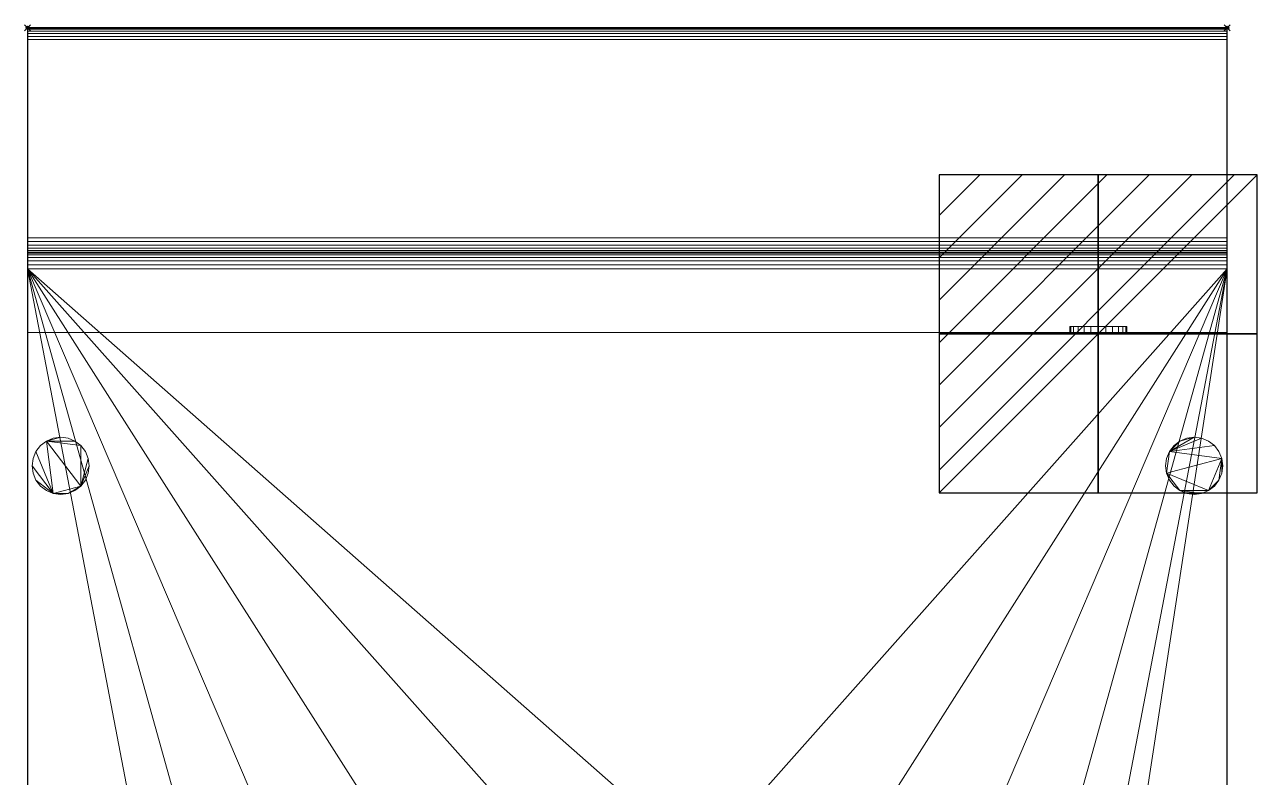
# Model space of a CAD drawing. Extents: x -1 to 410, y -731 to 1.
# Drawn here: x -1 to 410, y -249.8 to 1 of the extents above; entities that cross this region are included whole.
import ezdxf

# ---------------------------------------------------------------- set-up
doc = ezdxf.new("R2010")
doc.units = 0
doc.header["$PDMODE"] = 35
doc.layers.get('0').update_dxf_attribs({"lineweight": 13})
for name, color, linetype in [('IQ_200_2D', 1, 'Continuous'), ('IQ_200_3D', 1, 'Continuous'), ('IQ_204_2D', 7, 'Continuous'), ('IQ_CON_ELECTRICITY_INT', 7, 'Continuous'), ('IQ_INS_3D', 3, 'Continuous')]:
    doc.layers.add(name, color=color, linetype=linetype)

# ---------------------------------------------------------------- blocks, each defined once
blk = doc.blocks.new('*X1')
at = {"color": 0}
for p, q in [((286.774344, 2204.447934), (296.618251, 2214.291842)), ((286.774344, 2205.862148), (295.204037, 2214.291842)), ((286.774344, 2207.276361), (293.789824, 2214.291842)), ((286.774344, 2208.690575), (292.37561, 2214.291842)), ((286.774344, 2210.104788), (290.961397, 2214.291842)), ((286.774344, 2211.519002), (289.547183, 2214.291842)), ((286.774344, 2212.933216), (288.13297, 2214.291842))]:
    blk.add_line(p, q, dxfattribs=at)
blk = doc.blocks.new('ELECTRICITY')
for p, q in [((2.121, 2.121), (-2.121, 2.121)), ((-2.121, 2.121), (-2.121, -2.121)), ((-2.121, -2.121), (2.121, 2.121)), ((2.121, -2.121), (2.121, 2.121)), ((-2.121, -2.121), (2.121, -2.121))]:
    blk.add_line(p, q)
at = {"extrusion": (-1, 0, 0)}
for p, q in [((0, -2.121, 2.121), (0, 2.121, 2.121)), ((0, 2.121, -2.121), (0, -2.121, -2.121)), ((0, 2.121, 2.121), (0, 2.121, -2.121)), ((0, 2.121, -2.121), (0, -2.121, 2.121)), ((0, -2.121, -2.121), (0, -2.121, 2.121))]:
    blk.add_line(p, q, dxfattribs=at)
at = {"extrusion": (0, -1, 0)}
for p, q in [((2.121, 0, 2.121), (-2.121, 0, 2.121)), ((-2.121, 0, -2.121), (2.121, 0, -2.121)), ((-2.121, 0, 2.121), (-2.121, 0, -2.121)), ((-2.121, 0, -2.121), (2.121, 0, 2.121)), ((2.121, 0, -2.121), (2.121, 0, 2.121))]:
    blk.add_line(p, q, dxfattribs=at)
at = {"xscale": 0.4000000000000909, "yscale": 0.4000000000000909, "zscale": 0.4000000000000909}
blk.add_blockref('*X1', (-116.831, -883.595), dxfattribs=at)
at = {"extrusion": (-1, 0, 0), "xscale": 0.3999999999999773, "yscale": 0.3999999999999773, "zscale": 0.3999999999999773}
blk.add_blockref('*X1', (-116.831, -883.595), dxfattribs=at)
at = {"extrusion": (0, -1, 0), "xscale": 0.4000000000000909, "yscale": 0.4000000000000909, "zscale": 0.4000000000000909}
blk.add_blockref('*X1', (-116.831, -883.595), dxfattribs=at)

msp = doc.modelspace()

# ---------------------------------------------------------------- linework, layer by layer
at = {"layer": 'IQ_200_2D'}
for p, q in [((0, 0), (0, -730)), ((400, 0), (0, 0)), ((400, -730), (400, 0))]:
    msp.add_line(p, q, dxfattribs=at)
at = {"layer": 'IQ_204_2D'}
msp.add_line((0, -74.94), (400, -74.94), dxfattribs=at)
at = {"layer": 'IQ_INS_3D'}
for p in [(0, 0), (400, 0)]:
    msp.add_point(p, dxfattribs=at)

# ---------------------------------------------------------------- block references
at = {"layer": 'IQ_CON_ELECTRICITY_INT', "xscale": 25, "yscale": 25, "zscale": 25}
msp.add_blockref('ELECTRICITY', (357, -102), dxfattribs=at)

# ---------------------------------------------------------------- meshes
at = {"layer": 'IQ_200_3D', "lineweight": 18}
mesh = msp.add_polyface(dxfattribs=at)
corners = [(0, -717.67, 900), (0, -80.39, 900), (0, -78.98, 900.19), (0, -77.67, 900.73), (0, -76.54, 901.6), (0, -75.67, 902.73), (0, -75.13, 904.04), (0, -74.94, 905.45), (0, -74.94, 910.18), (0, -74.77, 911.46), (0, -74.27, 912.66), (0, -73.48, 913.69), (0, -72.46, 914.48), (0, -71.26, 914.98), (0, -70.01, 915.19), (0, -3.98, 915.19), (0, -2.95, 915.05), (0, -1.99, 914.64), (0, -1.16, 914.01), (0, -0.53, 913.18), (0, -0.14, 912.22), (0, 0, 911.19), (0, 0, 724.19), (0, -101.61, 724.19), (0, -101.61, 650.19), (0, -654.61, 650.19), (0, -654.61, 660.39), (0, -711.38, 654.6), (0, -712.22, 654.61), (0, -713.03, 654.82), (0, -713.76, 655.21), (0, -714.39, 655.77), (0, -714.86, 656.46), (0, -715.15, 657.25), (0, -715.25, 658.08), (0, -715.25, 691.63), (0, -658.02, 812.22), (0, -726.39, 878.95), (0, -728.18, 881.23), (0, -729.4, 883.86), (0, -729.96, 886.7), (0, -729.85, 889.6), (0, -729.06, 892.39), (0, -727.65, 894.92), (0, -725.68, 897.05), (0, -723.27, 898.66), (0, -720.55, 899.66)]
mesh.append_faces([[corners[k] for k in face] for face in [(34, 32, 33)]], dxfattribs={"vtx0": -1})
mesh.append_faces([[corners[k] for k in face] for face in [(12, 8, 11), (5, 21, 4)]], dxfattribs={"vtx0": -1, "vtx1": -1})
mesh.append_faces([[corners[k] for k in face] for face in [(14, 7, 8), (40, 43, 44, 39), (39, 44, 45, 38)]], dxfattribs={"vtx0": -1, "vtx2": -1})
mesh.append_faces([[corners[k] for k in face] for face in [(15, 20, 21, 5)]], dxfattribs={"vtx0": -1, "vtx2": -1, "vtx3": -1})
mesh.append_faces([[corners[k] for k in face] for face in [(20, 15, 16, 17), (8, 12, 13, 14), (34, 30, 31, 32)]], dxfattribs={"vtx0": -1, "vtx3": -1})
mesh.append_faces([[corners[k] for k in face] for face in [(25, 26, 24)]], dxfattribs={"vtx1": -1})
mesh.append_faces([[corners[k] for k in face] for face in [(5, 6, 15), (29, 30, 34, 28), (45, 46, 38)]], dxfattribs={"vtx1": -1, "vtx2": -1})
mesh.append_faces([[corners[k] for k in face] for face in [(1, 2, 23, 36), (23, 24, 26, 36)]], dxfattribs={"vtx1": -1, "vtx2": -1, "vtx3": -1})
mesh.append_faces([[corners[k] for k in face] for face in [(14, 15, 6, 7), (3, 4, 21, 22), (2, 3, 22, 23), (46, 0, 37, 38), (0, 1, 36, 37), (35, 36, 26, 27), (27, 28, 34, 35)]], dxfattribs={"vtx1": -1, "vtx3": -1})
mesh.append_faces([[corners[k] for k in face] for face in [(18, 19, 20, 17), (41, 42, 43, 40)]], dxfattribs={"vtx2": -1})
mesh.append_faces([[corners[k] for k in face] for face in [(8, 9, 10, 11)]], dxfattribs={"vtx3": -1})
mesh = msp.add_polyface(dxfattribs=at)
corners = [(400, -101.61, 724.19), (0, -101.61, 724.19), (0, 0, 724.19), (400, 0, 724.19)]
mesh.append_faces([[corners[k] for k in face] for face in [(0, 1, 2, 3)]])
mesh = msp.add_polyface(dxfattribs=at)
corners = [(400, 0, 724.19), (0, 0, 724.19), (0, 0, 911.19), (400, 0, 911.19)]
mesh.append_faces([[corners[k] for k in face] for face in [(0, 1, 2, 3)]])
mesh = msp.add_polyface(dxfattribs=at)
corners = [(400, -717.67, 900), (400, -720.55, 899.66), (400, -723.27, 898.66), (400, -725.68, 897.05), (400, -727.65, 894.92), (400, -729.06, 892.39), (400, -729.85, 889.6), (400, -729.96, 886.7), (400, -729.4, 883.86), (400, -728.18, 881.23), (400, -726.39, 878.95), (400, -658.02, 812.22), (400, -715.25, 691.63), (400, -715.25, 658.08), (400, -715.15, 657.25), (400, -714.86, 656.46), (400, -714.39, 655.77), (400, -713.76, 655.21), (400, -713.03, 654.82), (400, -712.22, 654.61), (400, -711.38, 654.6), (400, -654.61, 660.39), (400, -654.61, 650.19), (400, -101.61, 650.19), (400, -101.61, 724.19), (400, 0, 724.19), (400, 0, 911.19), (400, -0.14, 912.22), (400, -0.53, 913.18), (400, -1.16, 914.01), (400, -1.99, 914.64), (400, -2.95, 915.05), (400, -3.98, 915.19), (400, -69.97, 915.15), (400, -71.26, 914.98), (400, -72.46, 914.48), (400, -73.48, 913.69), (400, -74.27, 912.66), (400, -74.77, 911.46), (400, -74.94, 910.18), (400, -74.94, 905.45), (400, -75.13, 904.04), (400, -75.67, 902.73), (400, -76.54, 901.6), (400, -77.67, 900.73), (400, -78.98, 900.19), (400, -80.39, 900)]
mesh.append_faces([[corners[k] for k in face] for face in [(39, 37, 38)]], dxfattribs={"vtx0": -1})
mesh.append_faces([[corners[k] for k in face] for face in [(0, 11, 46), (44, 26, 43)]], dxfattribs={"vtx0": -1, "vtx1": -1})
mesh.append_faces([[corners[k] for k in face] for face in [(11, 21, 24, 46)]], dxfattribs={"vtx0": -1, "vtx1": -1, "vtx2": -1, "vtx3": -1})
mesh.append_faces([[corners[k] for k in face] for face in [(13, 16, 17), (12, 20, 21, 11), (13, 19, 20, 12), (33, 39, 40)]], dxfattribs={"vtx0": -1, "vtx2": -1})
mesh.append_faces([[corners[k] for k in face] for face in [(26, 31, 32, 42)]], dxfattribs={"vtx0": -1, "vtx2": -1, "vtx3": -1})
mesh.append_faces([[corners[k] for k in face] for face in [(13, 17, 18, 19), (39, 35, 36, 37), (26, 29, 30, 31)]], dxfattribs={"vtx0": -1, "vtx3": -1})
mesh.append_faces([[corners[k] for k in face] for face in [(34, 35, 39, 33), (42, 43, 26), (40, 41, 33)]], dxfattribs={"vtx1": -1, "vtx2": -1})
mesh.append_faces([[corners[k] for k in face] for face in [(10, 11, 0, 1), (8, 9, 2, 3), (3, 4, 7, 8), (9, 10, 1, 2), (24, 25, 45, 46), (32, 33, 41, 42), (44, 45, 25, 26)]], dxfattribs={"vtx1": -1, "vtx3": -1})
mesh.append_faces([[corners[k] for k in face] for face in [(21, 22, 23, 24), (13, 14, 15, 16), (4, 5, 6, 7), (26, 27, 28, 29)]], dxfattribs={"vtx3": -1})
mesh = msp.add_polyface(dxfattribs=at)
corners = [(400, -3.98, 915.19), (400, -2.95, 915.05), (400, -1.99, 914.64), (400, -1.16, 914.01), (400, -0.53, 913.18), (400, -0.14, 912.22), (400, 0, 911.19), (0, 0, 911.19), (0, -0.14, 912.22), (0, -0.53, 913.18), (0, -1.16, 914.01), (0, -1.99, 914.64), (0, -2.95, 915.05), (0, -3.98, 915.19)]
mesh.append_faces([[corners[k] for k in face] for face in [(1, 12, 13, 0)]], dxfattribs={"vtx0": -1})
mesh.append_faces([[corners[k] for k in face] for face in [(5, 8, 9, 4), (4, 9, 10, 3), (2, 11, 12, 1), (11, 2, 3, 10)]], dxfattribs={"vtx0": -1, "vtx2": -1})
mesh.append_faces([[corners[k] for k in face] for face in [(6, 7, 8, 5)]], dxfattribs={"vtx2": -1})
mesh = msp.add_polyface(dxfattribs=at)
corners = [(400, -3.98, 915.19), (0, -3.98, 915.19), (0, -70.01, 915.19), (400, -69.97, 915.19)]
mesh.append_faces([[corners[k] for k in face] for face in [(0, 1, 2, 3)]])
mesh = msp.add_polyface(dxfattribs=at)
corners = [(400, -74.94, 910.18), (400, -74.77, 911.46), (400, -74.27, 912.66), (400, -73.48, 913.69), (400, -72.46, 914.48), (400, -71.26, 914.98), (400, -69.97, 915.15), (0, -69.97, 915.15), (0, -71.26, 914.98), (0, -72.46, 914.48), (0, -73.48, 913.69), (0, -74.27, 912.66), (0, -74.77, 911.46), (0, -74.94, 910.18)]
mesh.append_faces([[corners[k] for k in face] for face in [(1, 12, 13, 0)]], dxfattribs={"vtx0": -1})
mesh.append_faces([[corners[k] for k in face] for face in [(5, 8, 9, 4), (4, 9, 10, 3), (2, 11, 12, 1), (11, 2, 3, 10)]], dxfattribs={"vtx0": -1, "vtx2": -1})
mesh.append_faces([[corners[k] for k in face] for face in [(6, 7, 8, 5)]], dxfattribs={"vtx2": -1})
mesh = msp.add_polyface(dxfattribs=at)
corners = [(400, -74.94, 910.18), (0, -74.94, 910.18), (0, -74.94, 905.45), (400, -74.94, 905.45)]
mesh.append_faces([[corners[k] for k in face] for face in [(0, 1, 2, 3)]])
mesh = msp.add_polyface(dxfattribs=at)
corners = [(400, -80.39, 900), (400, -78.98, 900.19), (400, -77.67, 900.73), (400, -76.54, 901.6), (400, -75.67, 902.73), (400, -75.13, 904.04), (400, -74.94, 905.45), (0, -74.94, 905.45), (0, -75.13, 904.04), (0, -75.67, 902.73), (0, -76.54, 901.6), (0, -77.67, 900.73), (0, -78.98, 900.19), (0, -80.39, 900)]
mesh.append_faces([[corners[k] for k in face] for face in [(9, 4, 5, 8), (4, 9, 10, 3), (12, 1, 2, 11), (3, 10, 11, 2)]], dxfattribs={"vtx0": -1, "vtx2": -1})
mesh.append_faces([[corners[k] for k in face] for face in [(13, 0, 1, 12)]], dxfattribs={"vtx2": -1})
mesh.append_faces([[corners[k] for k in face] for face in [(5, 6, 7, 8)]], dxfattribs={"vtx3": -1})
mesh = msp.add_polyface(dxfattribs=at)
corners = [(400, -717.67, 900), (400, -80.39, 900), (0, -80.39, 900), (0, -717.67, 900), (50, -406.54, 900), (55.11, -367.71, 900), (70.1, -331.54, 900), (93.93, -300.47, 900), (125, -276.63, 900), (161.18, -261.65, 900), (200, -256.54, 900), (238.82, -261.65, 900), (275, -276.63, 900), (306.07, -300.47, 900), (329.9, -331.54, 900), (344.89, -367.71, 900), (350, -406.54, 900), (344.89, -445.36, 900), (329.9, -481.54, 900), (306.07, -512.6, 900), (275, -536.44, 900), (238.82, -551.43, 900), (200, -556.54, 900), (161.18, -551.43, 900), (125, -536.44, 900), (93.93, -512.6, 900), (70.1, -481.54, 900), (55.11, -445.36, 900)]
mesh.append_faces([[corners[k] for k in face] for face in [(14, 1, 13), (6, 2, 5), (25, 3, 24)]], dxfattribs={"vtx0": -1, "vtx1": -1})
mesh.append_faces([[corners[k] for k in face] for face in [(1, 14, 15), (1, 15, 16), (0, 17, 18), (0, 21, 22), (2, 6, 7), (3, 25, 26)]], dxfattribs={"vtx0": -1, "vtx2": -1})
mesh.append_faces([[corners[k] for k in face] for face in [(12, 13, 1), (11, 12, 1), (18, 19, 0), (20, 21, 0), (19, 20, 0), (8, 9, 2), (7, 8, 2), (9, 10, 2), (23, 24, 3), (26, 27, 3), (27, 4, 3)]], dxfattribs={"vtx1": -1, "vtx2": -1})
mesh.append_faces([[corners[k] for k in face] for face in [(10, 11, 1, 2), (16, 17, 0, 1), (4, 5, 2, 3), (22, 23, 3, 0)]], dxfattribs={"vtx1": -1, "vtx3": -1})
mesh = msp.add_polyface(dxfattribs=at)
corners = [(400, -654.61, 650.19), (0, -654.61, 650.19), (0, -101.61, 650.19), (400, -101.61, 650.19)]
mesh.append_faces([[corners[k] for k in face] for face in [(0, 1, 2, 3)]])
mesh = msp.add_polyface(dxfattribs=at)
corners = [(400, -101.61, 650.19), (0, -101.61, 650.19), (0, -101.61, 724.19), (400, -101.61, 724.19)]
mesh.append_faces([[corners[k] for k in face] for face in [(0, 1, 2, 3)]])
mesh = msp.add_polyface(dxfattribs=at)
corners = [(357, -99.57, 675.69), (359.46, -99.57, 675.36), (361.75, -99.57, 674.41), (363.72, -99.57, 672.91), (365.23, -99.57, 670.94), (366.18, -99.57, 668.65), (366.5, -99.57, 666.19), (366.18, -99.57, 663.73), (365.23, -99.57, 661.44), (363.72, -99.57, 659.47), (361.75, -99.57, 657.96), (359.46, -99.57, 657.01), (357, -99.57, 656.69), (354.54, -99.57, 657.01), (352.25, -99.57, 657.96), (350.28, -99.57, 659.47), (348.77, -99.57, 661.44), (347.82, -99.57, 663.73), (347.5, -99.57, 666.19), (347.82, -99.57, 668.65), (348.77, -99.57, 670.94), (350.28, -99.57, 672.91), (352.25, -99.57, 674.41), (354.54, -99.57, 675.36)]
mesh.append_faces([[corners[k] for k in face] for face in [(11, 9, 10), (2, 0, 1), (0, 22, 23)]], dxfattribs={"vtx0": -1})
mesh.append_faces([[corners[k] for k in face] for face in [(16, 19, 22)]], dxfattribs={"vtx0": -1, "vtx1": -1, "vtx2": -1})
mesh.append_faces([[corners[k] for k in face] for face in [(2, 7, 11, 16), (2, 16, 22, 0)]], dxfattribs={"vtx0": -1, "vtx1": -1, "vtx2": -1, "vtx3": -1})
mesh.append_faces([[corners[k] for k in face] for face in [(15, 16, 11)]], dxfattribs={"vtx1": -1, "vtx2": -1})
mesh.append_faces([[corners[k] for k in face] for face in [(13, 14, 15)]], dxfattribs={"vtx2": -1})
mesh.append_faces([[corners[k] for k in face] for face in [(7, 8, 9, 11), (2, 3, 4, 7), (11, 12, 13, 15)]], dxfattribs={"vtx2": -1, "vtx3": -1})
mesh.append_faces([[corners[k] for k in face] for face in [(4, 5, 6, 7), (16, 17, 18, 19), (19, 20, 21, 22)]], dxfattribs={"vtx3": -1})
mesh = msp.add_polyface(dxfattribs=at)
corners = [(357, -99.57, 675.69), (354.54, -99.57, 675.36), (352.25, -99.57, 674.41), (350.28, -99.57, 672.91), (348.77, -99.57, 670.94), (347.82, -99.57, 668.65), (347.5, -99.57, 666.19), (347.82, -99.57, 663.73), (348.77, -99.57, 661.44), (350.28, -99.57, 659.47), (352.25, -99.57, 657.96), (354.54, -99.57, 657.01), (357, -99.57, 656.69), (357, -101.61, 656.69), (354.54, -101.61, 657.01), (352.25, -101.61, 657.96), (350.28, -101.61, 659.47), (348.77, -101.61, 661.44), (347.82, -101.61, 663.73), (347.5, -101.61, 666.19), (347.82, -101.61, 668.65), (348.77, -101.61, 670.94), (350.28, -101.61, 672.91), (352.25, -101.61, 674.41), (354.54, -101.61, 675.36), (357, -101.61, 675.69)]
mesh.append_faces([[corners[k] for k in face] for face in [(13, 14, 11, 12), (0, 1, 24, 25)]], dxfattribs={"vtx1": -1})
mesh.append_faces([[corners[k] for k in face] for face in [(14, 15, 10, 11), (16, 17, 8, 9), (15, 16, 9, 10), (17, 18, 7, 8), (6, 7, 18, 19), (19, 20, 5, 6), (20, 21, 4, 5), (22, 23, 2, 3), (21, 22, 3, 4), (23, 24, 1, 2)]], dxfattribs={"vtx1": -1, "vtx3": -1})
mesh = msp.add_polyface(dxfattribs=at)
corners = [(357, -101.61, 675.69), (354.54, -101.61, 675.36), (352.25, -101.61, 674.41), (350.28, -101.61, 672.91), (348.77, -101.61, 670.94), (347.82, -101.61, 668.65), (347.5, -101.61, 666.19), (347.82, -101.61, 663.73), (348.77, -101.61, 661.44), (350.28, -101.61, 659.47), (352.25, -101.61, 657.96), (354.54, -101.61, 657.01), (357, -101.61, 656.69), (359.46, -101.61, 657.01), (361.75, -101.61, 657.96), (363.72, -101.61, 659.47), (365.23, -101.61, 661.44), (366.18, -101.61, 663.73), (366.5, -101.61, 666.19), (366.18, -101.61, 668.65), (365.23, -101.61, 670.94), (363.72, -101.61, 672.91), (361.75, -101.61, 674.41), (359.46, -101.61, 675.36)]
mesh.append_faces([[corners[k] for k in face] for face in [(15, 13, 14)]], dxfattribs={"vtx0": -1})
mesh.append_faces([[corners[k] for k in face] for face in [(8, 22, 2, 5), (22, 8, 13, 17)]], dxfattribs={"vtx0": -1, "vtx1": -1, "vtx2": -1, "vtx3": -1})
mesh.append_faces([[corners[k] for k in face] for face in [(13, 8, 9, 11)]], dxfattribs={"vtx0": -1, "vtx2": -1, "vtx3": -1})
mesh.append_faces([[corners[k] for k in face] for face in [(23, 0, 22)]], dxfattribs={"vtx1": -1})
mesh.append_faces([[corners[k] for k in face] for face in [(6, 7, 8, 5), (9, 10, 11), (3, 4, 5, 2), (18, 19, 20, 17), (11, 12, 13)]], dxfattribs={"vtx2": -1})
mesh.append_faces([[corners[k] for k in face] for face in [(0, 1, 2, 22), (15, 16, 17, 13), (20, 21, 22, 17)]], dxfattribs={"vtx2": -1, "vtx3": -1})
mesh = msp.add_polyface(dxfattribs=at)
corners = [(357, -99.57, 656.69), (359.46, -99.57, 657.01), (361.75, -99.57, 657.96), (363.72, -99.57, 659.47), (365.23, -99.57, 661.44), (366.18, -99.57, 663.73), (366.5, -99.57, 666.19), (366.18, -99.57, 668.65), (365.23, -99.57, 670.94), (363.72, -99.57, 672.91), (361.75, -99.57, 674.41), (359.46, -99.57, 675.36), (357, -99.57, 675.69), (357, -101.61, 675.69), (359.46, -101.61, 675.36), (361.75, -101.61, 674.41), (363.72, -101.61, 672.91), (365.23, -101.61, 670.94), (366.18, -101.61, 668.65), (366.5, -101.61, 666.19), (366.18, -101.61, 663.73), (365.23, -101.61, 661.44), (363.72, -101.61, 659.47), (361.75, -101.61, 657.96), (359.46, -101.61, 657.01), (357, -101.61, 656.69)]
mesh.append_faces([[corners[k] for k in face] for face in [(13, 14, 11, 12), (0, 1, 24, 25)]], dxfattribs={"vtx1": -1})
mesh.append_faces([[corners[k] for k in face] for face in [(14, 15, 10, 11), (16, 17, 8, 9), (15, 16, 9, 10), (17, 18, 7, 8), (6, 7, 18, 19), (19, 20, 5, 6), (20, 21, 4, 5), (22, 23, 2, 3), (21, 22, 3, 4), (23, 24, 1, 2)]], dxfattribs={"vtx1": -1, "vtx3": -1})
mesh = msp.add_polyface(dxfattribs=at)
corners = [(1.49, -146, 650.19), (1.81, -148.47, 650.19), (2.76, -150.76, 650.19), (4.28, -152.74, 650.19), (6.25, -154.25, 650.19), (8.55, -155.2, 650.19), (11.01, -155.52, 650.19), (13.48, -155.2, 650.19), (15.78, -154.25, 650.19), (17.75, -152.74, 650.19), (19.26, -150.76, 650.19), (20.21, -148.47, 650.19), (20.54, -146, 650.19), (20.21, -143.53, 650.19), (19.26, -141.24, 650.19), (17.75, -139.26, 650.19), (15.78, -137.75, 650.19), (13.48, -136.8, 650.19), (11.01, -136.48, 650.19), (8.55, -136.8, 650.19), (6.25, -137.75, 650.19), (4.28, -139.26, 650.19), (2.76, -141.24, 650.19), (1.81, -143.53, 650.19), (1.49, -596, 650.19), (1.81, -598.47, 650.19), (2.76, -600.76, 650.19), (4.28, -602.74, 650.19), (6.25, -604.25, 650.19), (8.55, -605.2, 650.19), (11.01, -605.53, 650.19), (13.48, -605.2, 650.19), (15.78, -604.25, 650.19), (17.75, -602.74, 650.19), (19.26, -600.76, 650.19), (20.21, -598.47, 650.19), (20.54, -596, 650.19), (20.21, -593.53, 650.19), (19.26, -591.24, 650.19), (17.75, -589.26, 650.19), (15.78, -587.75, 650.19), (13.48, -586.8, 650.19), (11.01, -586.48, 650.19), (8.55, -586.8, 650.19), (6.25, -587.75, 650.19), (4.28, -589.26, 650.19), (2.76, -591.24, 650.19), (1.81, -593.53, 650.19), (379.46, -146, 650.19), (379.79, -148.47, 650.19), (380.74, -150.76, 650.19), (382.25, -152.74, 650.19), (384.22, -154.25, 650.19), (386.52, -155.2, 650.19), (388.99, -155.52, 650.19), (391.45, -155.2, 650.19), (393.75, -154.25, 650.19), (395.72, -152.74, 650.19), (397.24, -150.76, 650.19), (398.19, -148.47, 650.19), (398.51, -146, 650.19), (398.19, -143.53, 650.19), (397.24, -141.24, 650.19), (395.72, -139.26, 650.19), (393.75, -137.75, 650.19), (391.45, -136.8, 650.19), (388.99, -136.48, 650.19), (386.52, -136.8, 650.19), (384.22, -137.75, 650.19), (382.25, -139.26, 650.19), (380.74, -141.24, 650.19), (379.79, -143.53, 650.19), (379.46, -596, 650.19), (379.79, -598.47, 650.19), (380.74, -600.76, 650.19), (382.25, -602.74, 650.19), (384.22, -604.25, 650.19), (386.52, -605.2, 650.19), (388.99, -605.53, 650.19), (391.45, -605.2, 650.19), (393.75, -604.25, 650.19), (395.72, -602.74, 650.19), (397.24, -600.76, 650.19), (398.19, -598.47, 650.19), (398.51, -596, 650.19), (398.19, -593.53, 650.19), (397.24, -591.24, 650.19), (395.72, -589.26, 650.19), (393.75, -587.75, 650.19), (391.45, -586.8, 650.19), (388.99, -586.48, 650.19), (386.52, -586.8, 650.19), (384.22, -587.75, 650.19), (382.25, -589.26, 650.19), (380.74, -591.24, 650.19), (379.79, -593.53, 650.19)]
mesh.append_faces([[corners[k] for k in face] for face in [(41, 39, 40), (38, 36, 37), (61, 58, 59, 60), (70, 68, 69), (79, 77, 78), (89, 87, 88)]], dxfattribs={"vtx0": -1})
mesh.append_faces([[corners[k] for k in face] for face in [(43, 32, 41, 42), (65, 70, 63, 64)]], dxfattribs={"vtx0": -1, "vtx1": -1})
mesh.append_faces([[corners[k] for k in face] for face in [(43, 46, 27), (70, 49, 61), (89, 94, 80), (82, 85, 89)]], dxfattribs={"vtx0": -1, "vtx1": -1, "vtx2": -1})
mesh.append_faces([[corners[k] for k in face] for face in [(5, 9, 15, 20), (56, 61, 49, 52), (80, 94, 73, 76)]], dxfattribs={"vtx0": -1, "vtx1": -1, "vtx2": -1, "vtx3": -1})
mesh.append_faces([[corners[k] for k in face] for face in [(32, 43, 27, 28), (41, 32, 38, 39)]], dxfattribs={"vtx0": -1, "vtx1": -1, "vtx3": -1})
mesh.append_faces([[corners[k] for k in face] for face in [(9, 12, 13)]], dxfattribs={"vtx0": -1, "vtx2": -1})
mesh.append_faces([[corners[k] for k in face] for face in [(70, 65, 66, 68)]], dxfattribs={"vtx0": -1, "vtx2": -1, "vtx3": -1})
mesh.append_faces([[corners[k] for k in face] for face in [(89, 85, 86, 87)]], dxfattribs={"vtx0": -1, "vtx3": -1})
mesh.append_faces([[corners[k] for k in face] for face in [(11, 12, 9, 10), (67, 68, 66)]], dxfattribs={"vtx1": -1})
mesh.append_faces([[corners[k] for k in face] for face in [(15, 16, 20), (23, 0, 5, 22)]], dxfattribs={"vtx1": -1, "vtx2": -1})
mesh.append_faces([[corners[k] for k in face] for face in [(31, 32, 28, 29), (55, 56, 52, 53), (79, 80, 76, 77)]], dxfattribs={"vtx1": -1, "vtx3": -1})
mesh.append_faces([[corners[k] for k in face] for face in [(3, 4, 5, 2), (5, 6, 7), (18, 19, 20), (29, 30, 31), (53, 54, 55), (50, 51, 52, 49), (71, 48, 49, 70), (95, 72, 73, 94)]], dxfattribs={"vtx2": -1})
mesh.append_faces([[corners[k] for k in face] for face in [(7, 8, 9, 5), (0, 1, 2, 5), (13, 14, 15, 9), (16, 17, 18, 20), (20, 21, 22, 5), (32, 33, 34, 38), (34, 35, 36, 38), (25, 26, 27, 46), (56, 57, 58, 61), (61, 62, 63, 70), (80, 81, 82, 89), (89, 90, 91, 94)]], dxfattribs={"vtx2": -1, "vtx3": -1})
mesh.append_faces([[corners[k] for k in face] for face in [(46, 47, 24, 25), (43, 44, 45, 46), (82, 83, 84, 85), (73, 74, 75, 76), (91, 92, 93, 94)]], dxfattribs={"vtx3": -1})
mesh = msp.add_polyface(dxfattribs=at)
corners = [(1.49, -146, 625.19), (1.81, -143.53, 625.19), (2.76, -141.24, 625.19), (4.28, -139.26, 625.19), (6.25, -137.75, 625.19), (8.55, -136.8, 625.19), (11.01, -136.48, 625.19), (13.48, -136.8, 625.19), (15.78, -137.75, 625.19), (17.75, -139.26, 625.19), (19.26, -141.24, 625.19), (20.21, -143.53, 625.19), (20.54, -146, 625.19), (20.21, -148.47, 625.19), (19.26, -150.76, 625.19), (17.75, -152.74, 625.19), (15.78, -154.25, 625.19), (13.48, -155.2, 625.19), (11.01, -155.52, 625.19), (8.55, -155.2, 625.19), (6.25, -154.25, 625.19), (4.28, -152.74, 625.19), (2.76, -150.76, 625.19), (1.81, -148.47, 625.19), (1.49, -596, 625.19), (1.81, -593.53, 625.19), (2.76, -591.24, 625.19), (4.28, -589.26, 625.19), (6.25, -587.75, 625.19), (8.55, -586.8, 625.19), (11.01, -586.48, 625.19), (13.48, -586.8, 625.19), (15.78, -587.75, 625.19), (17.75, -589.26, 625.19), (19.26, -591.24, 625.19), (20.21, -593.53, 625.19), (20.54, -596, 625.19), (20.21, -598.47, 625.19), (19.26, -600.76, 625.19), (17.75, -602.74, 625.19), (15.78, -604.25, 625.19), (13.48, -605.2, 625.19), (11.01, -605.53, 625.19), (8.55, -605.2, 625.19), (6.25, -604.25, 625.19), (4.28, -602.74, 625.19), (2.76, -600.76, 625.19), (1.81, -598.47, 625.19), (379.46, -146, 625.19), (379.79, -143.53, 625.19), (380.74, -141.24, 625.19), (382.25, -139.26, 625.19), (384.22, -137.75, 625.19), (386.52, -136.8, 625.19), (388.99, -136.48, 625.19), (391.45, -136.8, 625.19), (393.75, -137.75, 625.19), (395.72, -139.26, 625.19), (397.24, -141.24, 625.19), (398.19, -143.53, 625.19), (398.51, -146, 625.19), (398.19, -148.47, 625.19), (397.24, -150.76, 625.19), (395.72, -152.74, 625.19), (393.75, -154.25, 625.19), (391.45, -155.2, 625.19), (388.99, -155.52, 625.19), (386.52, -155.2, 625.19), (384.22, -154.25, 625.19), (382.25, -152.74, 625.19), (380.74, -150.76, 625.19), (379.79, -148.47, 625.19), (379.46, -596, 625.19), (379.79, -593.53, 625.19), (380.74, -591.24, 625.19), (382.25, -589.26, 625.19), (384.22, -587.75, 625.19), (386.52, -586.8, 625.19), (388.99, -586.48, 625.19), (391.45, -586.8, 625.19), (393.75, -587.75, 625.19), (395.72, -589.26, 625.19), (397.24, -591.24, 625.19), (398.19, -593.53, 625.19), (398.51, -596, 625.19), (398.19, -598.47, 625.19), (397.24, -600.76, 625.19), (395.72, -602.74, 625.19), (393.75, -604.25, 625.19), (391.45, -605.2, 625.19), (388.99, -605.53, 625.19), (386.52, -605.2, 625.19), (384.22, -604.25, 625.19), (382.25, -602.74, 625.19), (380.74, -600.76, 625.19), (379.79, -598.47, 625.19)]
mesh.append_faces([[corners[k] for k in face] for face in [(15, 12, 13, 14), (38, 36, 37), (52, 50, 51), (64, 62, 63), (86, 83, 84, 85)]], dxfattribs={"vtx0": -1})
mesh.append_faces([[corners[k] for k in face] for face in [(40, 34, 38, 39), (55, 50, 54), (88, 79, 86, 87)]], dxfattribs={"vtx0": -1, "vtx1": -1})
mesh.append_faces([[corners[k] for k in face] for face in [(19, 4, 15, 17), (31, 34, 40, 29), (45, 26, 29, 40), (71, 50, 59, 64), (79, 88, 74, 77)]], dxfattribs={"vtx0": -1, "vtx1": -1, "vtx2": -1, "vtx3": -1})
mesh.append_faces([[corners[k] for k in face] for face in [(15, 11, 12)]], dxfattribs={"vtx0": -1, "vtx2": -1})
mesh.append_faces([[corners[k] for k in face] for face in [(4, 8, 9, 15), (59, 61, 62, 64), (79, 82, 83, 86), (95, 73, 74, 88)]], dxfattribs={"vtx0": -1, "vtx2": -1, "vtx3": -1})
mesh.append_faces([[corners[k] for k in face] for face in [(19, 0, 1, 2)]], dxfattribs={"vtx0": -1, "vtx3": -1})
mesh.append_faces([[corners[k] for k in face] for face in [(21, 22, 19, 20), (67, 68, 65, 66), (72, 73, 95)]], dxfattribs={"vtx1": -1})
mesh.append_faces([[corners[k] for k in face] for face in [(64, 65, 68, 71), (88, 89, 92, 95)]], dxfattribs={"vtx1": -1, "vtx2": -1, "vtx3": -1})
mesh.append_faces([[corners[k] for k in face] for face in [(40, 41, 44, 45)]], dxfattribs={"vtx1": -1, "vtx3": -1})
mesh.append_faces([[corners[k] for k in face] for face in [(4, 5, 6), (15, 16, 17), (17, 18, 19), (27, 28, 29, 26), (29, 30, 31), (24, 25, 26, 47), (59, 60, 61), (75, 76, 77, 74), (77, 78, 79), (93, 94, 95, 92)]], dxfattribs={"vtx2": -1})
mesh.append_faces([[corners[k] for k in face] for face in [(6, 7, 8, 4), (9, 10, 11, 15), (2, 3, 4, 19), (22, 23, 0, 19), (34, 35, 36, 38), (45, 46, 47, 26), (55, 56, 57, 50), (57, 58, 59, 50), (52, 53, 54, 50)]], dxfattribs={"vtx2": -1, "vtx3": -1})
mesh.append_faces([[corners[k] for k in face] for face in [(31, 32, 33, 34), (41, 42, 43, 44), (71, 48, 49, 50), (68, 69, 70, 71), (79, 80, 81, 82), (89, 90, 91, 92)]], dxfattribs={"vtx3": -1})
mesh = msp.add_polyface(dxfattribs=at)
corners = [(1.49, -146, 650.19), (1.81, -143.53, 650.19), (2.76, -141.24, 650.19), (4.28, -139.26, 650.19), (6.25, -137.75, 650.19), (8.55, -136.8, 650.19), (11.01, -136.48, 650.19), (13.48, -136.8, 650.19), (15.78, -137.75, 650.19), (17.75, -139.26, 650.19), (19.26, -141.24, 650.19), (20.21, -143.53, 650.19), (20.54, -146, 650.19), (20.54, -146, 625.19), (20.21, -143.53, 625.19), (19.26, -141.24, 625.19), (17.75, -139.26, 625.19), (15.78, -137.75, 625.19), (13.48, -136.8, 625.19), (11.01, -136.48, 625.19), (8.55, -136.8, 625.19), (6.25, -137.75, 625.19), (4.28, -139.26, 625.19), (2.76, -141.24, 625.19), (1.81, -143.53, 625.19), (1.49, -146, 625.19)]
mesh.append_faces([[corners[k] for k in face] for face in [(13, 14, 11, 12), (0, 1, 24, 25)]], dxfattribs={"vtx1": -1})
mesh.append_faces([[corners[k] for k in face] for face in [(14, 15, 10, 11), (16, 17, 8, 9), (15, 16, 9, 10), (17, 18, 7, 8), (6, 7, 18, 19), (19, 20, 5, 6), (20, 21, 4, 5), (22, 23, 2, 3), (21, 22, 3, 4), (23, 24, 1, 2)]], dxfattribs={"vtx1": -1, "vtx3": -1})
mesh = msp.add_polyface(dxfattribs=at)
corners = [(379.46, -146, 650.19), (379.79, -143.53, 650.19), (380.74, -141.24, 650.19), (382.25, -139.26, 650.19), (384.22, -137.75, 650.19), (386.52, -136.8, 650.19), (388.99, -136.48, 650.19), (391.45, -136.8, 650.19), (393.75, -137.75, 650.19), (395.72, -139.26, 650.19), (397.24, -141.24, 650.19), (398.19, -143.53, 650.19), (398.51, -146, 650.19), (398.51, -146, 625.19), (398.19, -143.53, 625.19), (397.24, -141.24, 625.19), (395.72, -139.26, 625.19), (393.75, -137.75, 625.19), (391.45, -136.8, 625.19), (388.99, -136.48, 625.19), (386.52, -136.8, 625.19), (384.22, -137.75, 625.19), (382.25, -139.26, 625.19), (380.74, -141.24, 625.19), (379.79, -143.53, 625.19), (379.46, -146, 625.19)]
mesh.append_faces([[corners[k] for k in face] for face in [(13, 14, 11, 12), (0, 1, 24, 25)]], dxfattribs={"vtx1": -1})
mesh.append_faces([[corners[k] for k in face] for face in [(14, 15, 10, 11), (16, 17, 8, 9), (15, 16, 9, 10), (17, 18, 7, 8), (6, 7, 18, 19), (19, 20, 5, 6), (20, 21, 4, 5), (22, 23, 2, 3), (21, 22, 3, 4), (23, 24, 1, 2)]], dxfattribs={"vtx1": -1, "vtx3": -1})
mesh = msp.add_polyface(dxfattribs=at)
corners = [(20.54, -146, 650.19), (20.21, -148.47, 650.19), (19.26, -150.76, 650.19), (17.75, -152.74, 650.19), (15.78, -154.25, 650.19), (13.48, -155.2, 650.19), (11.01, -155.52, 650.19), (8.55, -155.2, 650.19), (6.25, -154.25, 650.19), (4.28, -152.74, 650.19), (2.76, -150.76, 650.19), (1.81, -148.47, 650.19), (1.49, -146, 650.19), (1.49, -146, 625.19), (1.81, -148.47, 625.19), (2.76, -150.76, 625.19), (4.28, -152.74, 625.19), (6.25, -154.25, 625.19), (8.55, -155.2, 625.19), (11.01, -155.52, 625.19), (13.48, -155.2, 625.19), (15.78, -154.25, 625.19), (17.75, -152.74, 625.19), (19.26, -150.76, 625.19), (20.21, -148.47, 625.19), (20.54, -146, 625.19)]
mesh.append_faces([[corners[k] for k in face] for face in [(13, 14, 11, 12), (0, 1, 24, 25)]], dxfattribs={"vtx1": -1})
mesh.append_faces([[corners[k] for k in face] for face in [(14, 15, 10, 11), (16, 17, 8, 9), (15, 16, 9, 10), (17, 18, 7, 8), (6, 7, 18, 19), (19, 20, 5, 6), (20, 21, 4, 5), (22, 23, 2, 3), (21, 22, 3, 4), (23, 24, 1, 2)]], dxfattribs={"vtx1": -1, "vtx3": -1})
mesh = msp.add_polyface(dxfattribs=at)
corners = [(398.51, -146, 650.19), (398.19, -148.47, 650.19), (397.24, -150.76, 650.19), (395.72, -152.74, 650.19), (393.75, -154.25, 650.19), (391.45, -155.2, 650.19), (388.99, -155.52, 650.19), (386.52, -155.2, 650.19), (384.22, -154.25, 650.19), (382.25, -152.74, 650.19), (380.74, -150.76, 650.19), (379.79, -148.47, 650.19), (379.46, -146, 650.19), (379.46, -146, 625.19), (379.79, -148.47, 625.19), (380.74, -150.76, 625.19), (382.25, -152.74, 625.19), (384.22, -154.25, 625.19), (386.52, -155.2, 625.19), (388.99, -155.52, 625.19), (391.45, -155.2, 625.19), (393.75, -154.25, 625.19), (395.72, -152.74, 625.19), (397.24, -150.76, 625.19), (398.19, -148.47, 625.19), (398.51, -146, 625.19)]
mesh.append_faces([[corners[k] for k in face] for face in [(13, 14, 11, 12), (0, 1, 24, 25)]], dxfattribs={"vtx1": -1})
mesh.append_faces([[corners[k] for k in face] for face in [(14, 15, 10, 11), (16, 17, 8, 9), (15, 16, 9, 10), (17, 18, 7, 8), (6, 7, 18, 19), (19, 20, 5, 6), (20, 21, 4, 5), (22, 23, 2, 3), (21, 22, 3, 4), (23, 24, 1, 2)]], dxfattribs={"vtx1": -1, "vtx3": -1})

doc.saveas('drawing.dxf')
